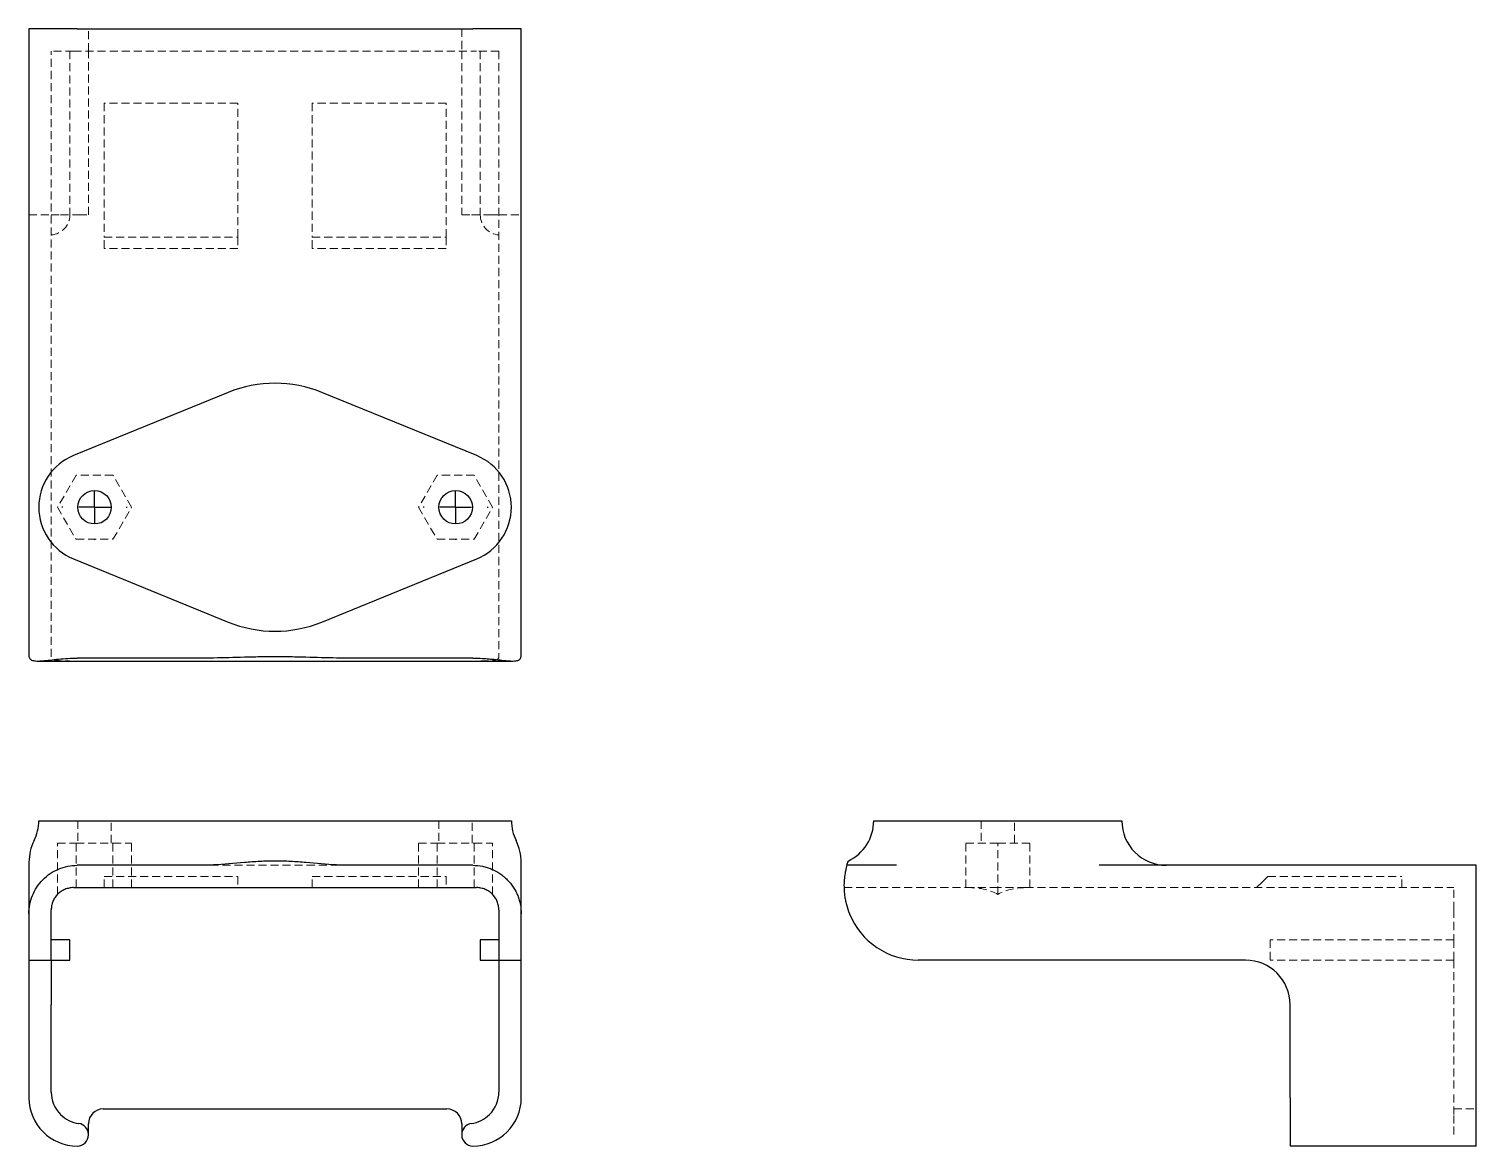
# Model space of a CAD drawing. Header units: millimetres. Extents: x 44 to 273, y 31 to 208.
import ezdxf

# ---------------------------------------------------------------- set-up
doc = ezdxf.new("R2010")
doc.units = ezdxf.units.MM
doc.linetypes.add('HIDDEN', pattern=[1.905, 1.27, -0.635])
doc.layers.add('10', color=7, linetype='Continuous')

# ---------------------------------------------------------------- blocks, each defined once
blk = doc.blocks.new('SW_CENTERMARKSYMBOL_0')
at = {"layer": '10', "color": 0}
for p, q in [((0, 5), (0, 5.15)), ((0, 0), (0, 2.5)), ((-5, 0), (-5.15, 0)), ((0, 0), (-2.5, 0)), ((0, 0), (0, -2.5)), ((0, 0), (2.5, 0)), ((5, 0), (5.15, 0)), ((0, -5), (0, -5.15))]:
    blk.add_line(p, q, dxfattribs=at)
blk = doc.blocks.new('SW_CENTERMARKSYMBOL_1')
at = {"layer": '10', "color": 0}
for p, q in [((0, 5), (0, 5.15)), ((0, 0), (0, 2.5)), ((-5, 0), (-5.15, 0)), ((0, 0), (-2.5, 0)), ((0, 0), (0, -2.5)), ((0, 0), (2.5, 0)), ((5, 0), (5.15, 0)), ((0, -5), (0, -5.15))]:
    blk.add_line(p, q, dxfattribs=at)

msp = doc.modelspace()

# ---------------------------------------------------------------- linework, layer by layer
at = {"color": 7, "linetype": 'Continuous', "lineweight": 25}
for p, q in [((51.7, 208), (44.05, 208)), ((44.05, 208), (44.05, 148.37)), ((51.7, 208), (114.29, 208)), ((121.93, 208), (114.29, 208)), ((121.93, 148.37), (121.93, 208)), ((75.58, 150.49), (51.09, 140.5)), ((114.89, 140.5), (90.41, 150.49)), ((44.05, 148.37), (44.05, 139.02)), ((121.93, 139.02), (121.93, 148.37)), ((44.05, 125.64), (44.05, 116.29)), ((51.09, 124.16), (75.58, 114.17)), ((90.41, 114.17), (114.89, 124.16)), ((121.93, 116.29), (121.93, 125.64)), ((44.05, 116.29), (44.05, 108.86)), ((121.93, 108.86), (121.93, 116.29)), ((45.47, 108), (120.5, 108)), ((70.9, 108.45), (51.7, 108.45)), ((114.29, 108.45), (95.09, 108.45)), ((45.6, 82.74), (51.09, 82.74)), ((51.09, 82.74), (75.58, 82.74)), ((75.58, 82.74), (90.41, 82.74)), ((90.41, 82.74), (114.89, 82.74)), ((114.89, 82.74), (120.38, 82.74)), ((177.71, 82.74), (179.17, 82.74)), ((179.17, 82.74), (189.16, 82.74)), ((189.16, 82.74), (205.5, 82.74)), ((205.5, 82.74), (215.49, 82.74)), ((215.49, 82.74), (216.95, 82.74)), ((70.9, 75.68), (51.7, 75.68)), ((114.29, 75.68), (95.09, 75.68)), ((181.29, 75.68), (173.45, 75.68)), ((273, 75.68), (213.37, 75.68)), ((273, 68.03), (273, 75.68)), ((51.11, 72.15), (114.88, 72.15)), ((44.05, 70.85), (44.05, 68.03)), ((121.93, 68.03), (121.93, 70.85)), ((44.05, 68.03), (44.05, 60.68)), ((47.58, 60.68), (47.58, 68.62)), ((118.4, 68.62), (118.4, 60.68)), ((121.93, 60.68), (121.93, 68.03)), ((273, 38.91), (273, 68.03)), ((50.52, 63.91), (47.58, 63.91)), ((50.52, 60.68), (50.52, 63.91)), ((115.46, 63.91), (115.46, 60.68)), ((118.4, 63.91), (115.46, 63.91)), ((44.05, 60.68), (47.58, 60.68)), ((44.05, 60.68), (44.05, 53.62)), ((47.58, 60.68), (47.58, 53.62)), ((47.58, 60.68), (50.52, 60.68)), ((115.46, 60.68), (118.4, 60.68)), ((118.4, 60.68), (121.93, 60.68)), ((118.4, 60.68), (118.4, 53.62)), ((121.93, 53.62), (121.93, 60.68)), ((236.53, 60.68), (184.76, 60.68)), ((44.05, 53.62), (44.05, 38.91)), ((47.58, 39.81), (47.58, 53.62)), ((118.4, 53.62), (118.4, 39.81)), ((121.93, 38.91), (121.93, 53.62)), ((243.59, 38.91), (243.59, 53.62)), ((55.82, 37.15), (110.17, 37.15)), ((243.59, 38.91), (243.59, 31.26)), ((273, 31.26), (273, 38.91)), ((49.05, 36.27), (49.06, 36.26)), ((53.46, 33.09), (53.46, 34.79)), ((112.52, 34.79), (112.52, 33.09)), ((116.93, 36.26), (116.94, 36.27)), ((53.46, 33.03), (53.46, 33.09)), ((112.52, 33.09), (112.52, 33.03)), ((273, 31.26), (243.59, 31.26))]:
    msp.add_line(p, q, dxfattribs=at)
at = {"color": 7, "linetype": 'HIDDEN', "lineweight": 18}
for p, q in [((53.46, 204.47), (53.46, 208)), ((112.52, 208), (112.52, 204.47)), ((47.58, 108.64), (47.58, 204.47)), ((51.11, 204.47), (47.58, 204.47)), ((50.52, 204.47), (50.52, 178.58)), ((51.11, 204.47), (114.88, 204.47)), ((53.46, 178.59), (53.46, 204.47)), ((112.52, 204.47), (112.52, 178.59)), ((118.4, 204.47), (114.88, 204.47)), ((115.46, 204.47), (115.46, 178.58)), ((118.4, 204.47), (118.4, 108.64)), ((55.93, 196.24), (55.93, 175.06)), ((77.11, 196.24), (55.93, 196.24)), ((77.11, 175.06), (77.11, 196.24)), ((88.88, 196.24), (88.88, 175.06)), ((110.05, 196.24), (88.88, 196.24)), ((110.05, 175.06), (110.05, 196.24)), ((44.05, 178.59), (47.58, 178.59)), ((47.58, 178.59), (49.05, 178.59)), ((49.05, 178.59), (49.06, 178.59)), ((49.06, 178.59), (51.93, 178.59)), ((51.93, 178.59), (53.46, 178.59)), ((112.52, 178.59), (114.05, 178.59)), ((114.05, 178.59), (116.93, 178.59)), ((116.93, 178.59), (116.94, 178.59)), ((116.94, 178.59), (118.4, 178.59)), ((118.4, 178.59), (121.93, 178.59)), ((55.93, 175.06), (77.11, 175.06)), ((55.93, 173.29), (55.93, 175.06)), ((77.11, 175.06), (77.11, 173.29)), ((88.88, 175.06), (110.05, 175.06)), ((88.88, 173.29), (88.88, 175.06)), ((110.05, 175.06), (110.05, 173.29)), ((77.11, 173.29), (55.93, 173.29)), ((110.05, 173.29), (88.88, 173.29)), ((51.5, 137.4), (48.58, 132.33)), ((57.35, 137.4), (51.5, 137.4)), ((60.28, 132.33), (57.35, 137.4)), ((108.63, 137.4), (105.7, 132.33)), ((114.48, 137.4), (108.63, 137.4)), ((117.41, 132.33), (114.48, 137.4)), ((48.58, 132.33), (51.5, 127.26)), ((57.35, 127.26), (60.28, 132.33)), ((105.7, 132.33), (108.63, 127.26)), ((114.48, 127.26), (117.41, 132.33)), ((51.5, 127.26), (57.35, 127.26)), ((108.63, 127.26), (114.48, 127.26)), ((51.11, 108), (114.88, 108)), ((51.78, 82.74), (51.78, 79.21)), ((57.08, 79.21), (57.08, 82.74)), ((108.91, 82.74), (108.91, 79.21)), ((114.2, 79.21), (114.2, 82.74)), ((194.68, 82.74), (194.68, 79.21)), ((199.98, 79.21), (199.98, 82.74)), ((48.58, 79.21), (51.5, 79.21)), ((48.58, 71.07), (48.58, 79.21)), ((51.5, 79.21), (57.35, 79.21)), ((51.5, 72.15), (51.5, 79.21)), ((57.35, 79.21), (60.28, 79.21)), ((57.35, 72.15), (57.35, 79.21)), ((60.28, 72.15), (60.28, 79.21)), ((105.7, 79.21), (108.63, 79.21)), ((105.7, 72.15), (105.7, 79.21)), ((108.63, 72.15), (108.63, 79.21)), ((108.63, 79.21), (114.48, 79.21)), ((114.48, 79.21), (117.41, 79.21)), ((114.48, 72.15), (114.48, 79.21)), ((117.41, 71.07), (117.41, 79.21)), ((192.26, 79.21), (197.33, 79.21)), ((192.26, 72.15), (192.26, 79.21)), ((197.33, 79.21), (202.4, 79.21)), ((197.33, 71.07), (197.33, 79.21)), ((202.4, 72.15), (202.4, 79.21)), ((72.91, 75.68), (70.9, 75.68)), ((93.07, 75.68), (72.91, 75.68)), ((95.09, 75.68), (93.07, 75.68)), ((55.93, 72.15), (55.93, 73.91)), ((55.93, 73.91), (77.11, 73.91)), ((77.11, 73.91), (77.11, 72.15)), ((88.88, 72.15), (88.88, 73.91)), ((88.88, 73.91), (110.05, 73.91)), ((110.05, 73.91), (110.05, 72.15)), ((240.06, 73.91), (238.29, 72.15)), ((238.29, 72.15), (240.06, 73.91)), ((240.06, 73.91), (261.24, 73.91)), ((261.24, 72.15), (261.24, 73.91)), ((173, 72.15), (192.94, 72.15)), ((197.33, 72.15), (192.94, 72.15)), ((201.72, 72.15), (197.33, 72.15)), ((201.72, 72.15), (269.47, 72.15)), ((269.47, 68.62), (269.47, 72.15)), ((173.86, 68.03), (173.64, 68.62)), ((269.47, 68.62), (269.47, 63.91)), ((269.47, 63.91), (240.42, 63.91)), ((240.42, 63.91), (240.42, 60.68)), ((269.47, 63.91), (269.47, 60.68)), ((269.47, 60.68), (240.42, 60.68)), ((269.47, 60.68), (269.47, 39.81)), ((269.47, 36.27), (269.47, 39.81)), ((269.47, 37.15), (273, 37.15)), ((269.47, 36.26), (269.47, 36.27)), ((269.47, 34.84), (269.47, 36.26)), ((269.47, 33.09), (269.47, 34.84))]:
    msp.add_line(p, q, dxfattribs=at)
at = {"color": 7, "linetype": 'Continuous', "lineweight": 25}
for centre in [(54.43, 132.33), (111.56, 132.33)]:
    msp.add_circle(centre, 2.65, dxfattribs=at)
at = {"color": 7, "linetype": 'HIDDEN', "lineweight": 18}
for centre, start, end in [((47.35, 178.58), 274.248, 0), ((118.64, 178.58), 180, 265.752)]:
    msp.add_arc(centre, 3.18, start, end, dxfattribs=at)
at = {"color": 7, "linetype": 'Continuous', "lineweight": 25}
for centre, radius, start, end in [((82.99, 132.33), 19.62, 67.7971, 112.2029), ((54.43, 132.33), 8.82, 112.2029, 247.7971), ((111.56, 132.33), 8.82, 292.2029, 67.7971), ((82.99, 132.33), 19.62, 247.7971, 292.2029), ((38.55, 82.74), 7.06, 333.4336, 0), ((127.44, 82.74), 7.06, 180, 206.5737), ((170.65, 82.74), 7.06, 295.1306, 0), ((224.01, 82.74), 7.06, 180, 270), ((184.76, 72.44), 11.76, 202.0243, 270), ((236.53, 53.62), 7.06, 0, 90), ((52.58, 39.81), 5, 180, 225), ((113.4, 39.81), 5, 315, 0), ((51.7, 38.91), 7.65, 180, 270), ((55.82, 34.79), 2.35, 90, 180), ((110.17, 34.79), 2.35, 0, 90), ((114.29, 38.91), 7.65, 270, 0), ((52.59, 39.79), 5, 225, 262.4007), ((51.7, 33.09), 1.76, 0, 82.4007), ((114.29, 33.09), 1.76, 97.5993, 180), ((113.39, 39.79), 5, 277.5993, 315), ((51.7, 33.03), 1.76, 270, 0), ((114.29, 33.03), 1.76, 180, 270)]:
    msp.add_arc(centre, radius, start, end, dxfattribs=at)
at = {"color": 7, "linetype": 'HIDDEN', "lineweight": 18}
for centre, start_param, end_param in [((192.94, 68.62), 0.769393, 1.570796), ((201.72, 68.62), 1.570796, 2.3722)]:
    msp.add_ellipse(centre, major_axis=(6.11, 0), ratio=0.57735, start_param=start_param, end_param=end_param, dxfattribs=at)
at = {"color": 7, "linetype": 'Continuous', "lineweight": 25}
for points, knots in [([(44.05, 139.02), (44.05, 138.42), (44.05, 137.85), (44.05, 136.75), (44.05, 136.22), (44.05, 135.45), (44.05, 135.2), (44.05, 134.69), (44.05, 134.44), (44.05, 133.91), (44.05, 133.64), (44.05, 133.18), (44.05, 133.03), (44.05, 132.69), (44.05, 132.33), (44.05, 131.97), (44.05, 131.63), (44.05, 131.47), (44.05, 131.02), (44.05, 130.75), (44.05, 130.22), (44.05, 129.96), (44.05, 129.46), (44.05, 129.21), (44.05, 128.44), (44.05, 127.91), (44.05, 126.81), (44.05, 126.24), (44.05, 125.64)], [0, 0, 0, 0, 0.125, 0.125, 0.25, 0.25, 0.3125, 0.3125, 0.375, 0.375, 0.4375, 0.4375, 0.46875, 0.46875, 0.5, 0.53125, 0.53125, 0.5625, 0.5625, 0.625, 0.625, 0.6875, 0.6875, 0.75, 0.75, 0.875, 0.875, 1, 1, 1, 1]), ([(121.93, 125.64), (121.93, 126.24), (121.93, 126.81), (121.93, 127.91), (121.93, 128.44), (121.93, 129.21), (121.93, 129.46), (121.93, 129.97), (121.93, 130.22), (121.93, 130.75), (121.93, 131.02), (121.93, 131.47), (121.93, 131.63), (121.93, 131.97), (121.93, 132.33), (121.93, 132.69), (121.93, 133.03), (121.93, 133.19), (121.93, 133.64), (121.93, 133.91), (121.93, 134.44), (121.93, 134.69), (121.93, 135.2), (121.93, 135.45), (121.93, 136.22), (121.93, 136.75), (121.93, 137.85), (121.93, 138.42), (121.93, 139.02)], [0, 0, 0, 0, 0.125, 0.125, 0.25, 0.25, 0.3125, 0.3125, 0.375, 0.375, 0.4375, 0.4375, 0.46875, 0.46875, 0.5, 0.53125, 0.53125, 0.5625, 0.5625, 0.625, 0.625, 0.6875, 0.6875, 0.75, 0.75, 0.875, 0.875, 1, 1, 1, 1]), ([(44.05, 108.86), (44.05, 108.67), (44.1, 108.51), (44.28, 108.26), (44.42, 108.16), (44.79, 108.04), (45.03, 108.01), (45.59, 107.99), (45.9, 108.01), (46.61, 108.07), (47.01, 108.11), (47.84, 108.21), (48.28, 108.26), (49.22, 108.35), (49.7, 108.38), (50.68, 108.44), (51.19, 108.45), (51.7, 108.45)], [0, 0, 0, 0, 0.125, 0.125, 0.25, 0.25, 0.375, 0.375, 0.5, 0.5, 0.625, 0.625, 0.75, 0.75, 0.875, 0.875, 1, 1, 1, 1]), ([(92.73, 108.47), (91.11, 108.49), (89.49, 108.54), (87.07, 108.61), (86.26, 108.63), (84.64, 108.66), (83.83, 108.67), (82.2, 108.67), (81.39, 108.66), (79.76, 108.63), (78.95, 108.61), (76.51, 108.54), (74.89, 108.49), (73.25, 108.47)], [0, 0, 0, 0, 0.25, 0.25, 0.375, 0.375, 0.5, 0.5, 0.625, 0.625, 0.75, 0.75, 1, 1, 1, 1]), ([(114.29, 108.45), (114.8, 108.45), (115.3, 108.44), (116.04, 108.4), (116.28, 108.38), (116.77, 108.34), (117.01, 108.32), (117.7, 108.26), (118.14, 108.21), (118.77, 108.14), (118.97, 108.11), (119.36, 108.07), (119.55, 108.05), (120.08, 108.01), (120.4, 107.99), (120.82, 108.01), (120.95, 108.02), (121.18, 108.05), (121.28, 108.07), (121.47, 108.13), (121.55, 108.17), (121.69, 108.26), (121.75, 108.32), (121.89, 108.51), (121.93, 108.67), (121.93, 108.86)], [0, 0, 0, 0, 0.125, 0.125, 0.1875, 0.1875, 0.25, 0.25, 0.375, 0.375, 0.4375, 0.4375, 0.5, 0.5, 0.625, 0.625, 0.6875, 0.6875, 0.75, 0.75, 0.8125, 0.8125, 0.875, 0.875, 1, 1, 1, 1]), ([(44.86, 79.58), (44.62, 79.03), (44.16, 77.94), (44.09, 76.75), (44.05, 76.16)], [0, 0, 0, 0, 0.500003, 1, 1, 1, 1]), ([(121.93, 76.16), (121.9, 76.75), (121.83, 77.94), (121.36, 79.03), (121.13, 79.58)], [0, 0, 0, 0, 0.499984, 1, 1, 1, 1]), ([(44.05, 76.11), (44.05, 76.12), (44.05, 76.15), (44.05, 75.78), (44.05, 75.19), (44.05, 74.43), (44.05, 73.68), (44.05, 72.8), (44.05, 71.82), (44.05, 71.17), (44.05, 70.85)], [0, 0, 0, 0, 0.037792, 0.119703, 0.243, 0.366292, 0.489244, 0.612507, 0.806279, 1, 1, 1, 1]), ([(44.05, 68.03), (44.05, 68.5), (44.1, 68.98), (44.28, 69.94), (44.42, 70.43), (44.79, 71.35), (45.03, 71.8), (45.59, 72.65), (45.9, 73.04), (46.61, 73.76), (47.01, 74.09), (47.84, 74.65), (48.28, 74.89), (49.22, 75.28), (49.7, 75.43), (50.68, 75.63), (51.19, 75.68), (51.7, 75.68)], [0, 0, 0, 0, 0.125, 0.125, 0.25, 0.25, 0.375, 0.375, 0.5, 0.5, 0.625, 0.625, 0.75, 0.75, 0.875, 0.875, 1, 1, 1, 1]), ([(92.73, 75.73), (91.11, 75.82), (89.49, 75.97), (87.07, 76.18), (86.26, 76.24), (84.64, 76.33), (83.83, 76.35), (82.2, 76.35), (81.39, 76.33), (79.76, 76.24), (78.95, 76.18), (76.51, 75.98), (74.89, 75.82), (73.25, 75.73)], [0, 0, 0, 0, 0.25, 0.25, 0.375, 0.375, 0.5, 0.5, 0.625, 0.625, 0.75, 0.75, 1, 1, 1, 1]), ([(114.29, 75.68), (114.8, 75.68), (115.3, 75.63), (116.04, 75.48), (116.28, 75.42), (116.77, 75.27), (117.01, 75.18), (117.7, 74.89), (118.14, 74.65), (118.77, 74.23), (118.97, 74.08), (119.36, 73.75), (119.55, 73.58), (120.08, 73.05), (120.4, 72.66), (120.82, 72.02), (120.95, 71.8), (121.18, 71.35), (121.28, 71.13), (121.47, 70.66), (121.55, 70.43), (121.69, 69.95), (121.75, 69.71), (121.89, 68.98), (121.93, 68.5), (121.93, 68.03)], [0, 0, 0, 0, 0.125, 0.125, 0.1875, 0.1875, 0.25, 0.25, 0.375, 0.375, 0.4375, 0.4375, 0.5, 0.5, 0.625, 0.625, 0.6875, 0.6875, 0.75, 0.75, 0.8125, 0.8125, 0.875, 0.875, 1, 1, 1, 1]), ([(121.93, 70.85), (121.93, 71.39), (121.93, 72.46), (121.93, 73.92), (121.93, 74.89), (121.93, 75.38), (121.93, 75.81), (121.93, 76.14), (121.93, 76.12), (121.93, 76.11)], [0, 0, 0, 0, 0.314082, 0.628174, 0.710505, 0.792872, 0.875109, 0.957128, 1, 1, 1, 1]), ([(173.45, 75.68), (173.45, 75.68), (173.44, 75.63), (173.4, 75.48), (173.38, 75.42), (173.34, 75.27), (173.32, 75.18), (173.26, 74.89), (173.21, 74.65), (173.14, 74.23), (173.11, 74.08), (173.07, 73.75), (173.05, 73.58), (173.01, 73.05), (172.99, 72.66), (173.01, 72.02), (173.02, 71.8), (173.05, 71.35), (173.07, 71.13), (173.13, 70.66), (173.17, 70.43), (173.26, 69.95), (173.32, 69.71), (173.51, 68.98), (173.67, 68.5), (173.86, 68.03)], [0, 0, 0, 0, 0.125, 0.125, 0.1875, 0.1875, 0.25, 0.25, 0.375, 0.375, 0.4375, 0.4375, 0.5, 0.5, 0.625, 0.625, 0.6875, 0.6875, 0.75, 0.75, 0.8125, 0.8125, 0.875, 0.875, 1, 1, 1, 1]), ([(173.47, 75.73), (173.49, 75.82), (173.54, 75.98), (173.65, 76.3), (173.66, 76.32), (173.66, 76.33)], [0, 0, 0, 0, 0.361649, 0.723348, 1, 1, 1, 1]), ([(51.11, 72.15), (50.87, 72.15), (50.64, 72.12), (50.19, 72.03), (49.96, 71.96), (49.53, 71.78), (49.32, 71.67), (48.94, 71.41), (48.76, 71.26), (48.43, 70.93), (48.29, 70.75), (48.03, 70.36), (47.92, 70.15), (47.75, 69.73), (47.69, 69.51), (47.6, 69.06), (47.58, 68.84), (47.58, 68.62)], [0, 0, 0, 0, 0.125, 0.125, 0.25, 0.25, 0.375, 0.375, 0.5, 0.5, 0.625, 0.625, 0.75, 0.75, 0.875, 0.875, 1, 1, 1, 1]), ([(118.4, 68.62), (118.4, 68.84), (118.38, 69.06), (118.3, 69.5), (118.23, 69.72), (118.06, 70.15), (117.96, 70.35), (117.7, 70.74), (117.56, 70.92), (117.23, 71.26), (117.05, 71.4), (116.66, 71.67), (116.46, 71.78), (116.03, 71.96), (115.8, 72.03), (115.34, 72.12), (115.11, 72.15), (114.88, 72.15)], [0, 0, 0, 0, 0.125, 0.125, 0.25, 0.25, 0.375, 0.375, 0.5, 0.5, 0.625, 0.625, 0.75, 0.75, 0.875, 0.875, 1, 1, 1, 1])]:
    msp.add_open_spline(points, degree=3, knots=knots, dxfattribs=at)
at = {"color": 7, "linetype": 'HIDDEN', "lineweight": 18}
for points in [[(51.11, 108), (50.87, 108), (50.64, 108), (50.19, 108.01), (49.96, 108.01), (49.53, 108.02), (49.32, 108.02), (48.94, 108.04), (48.76, 108.06), (48.43, 108.1), (48.29, 108.12), (48.03, 108.18), (47.92, 108.22), (47.75, 108.31), (47.69, 108.37), (47.6, 108.49), (47.58, 108.56), (47.58, 108.64)], [(118.4, 108.64), (118.4, 108.56), (118.38, 108.49), (118.3, 108.37), (118.23, 108.32), (118.06, 108.22), (117.96, 108.19), (117.7, 108.12), (117.56, 108.1), (117.23, 108.06), (117.05, 108.04), (116.66, 108.02), (116.46, 108.02), (116.03, 108.01), (115.8, 108.01), (115.34, 108), (115.11, 108), (114.88, 108)]]:
    msp.add_open_spline(points, degree=3, knots=[0, 0, 0, 0, 0.125, 0.125, 0.25, 0.25, 0.375, 0.375, 0.5, 0.5, 0.625, 0.625, 0.75, 0.75, 0.875, 0.875, 1, 1, 1, 1], dxfattribs=at)
at = {"color": 7, "linetype": 'Continuous', "lineweight": 25}
for points in [[(73.25, 108.47), (72.47, 108.46), (71.68, 108.45), (70.9, 108.45)], [(95.09, 108.45), (94.3, 108.45), (93.52, 108.46), (92.73, 108.47)], [(73.25, 75.73), (72.47, 75.7), (71.68, 75.68), (70.9, 75.68)], [(95.09, 75.68), (94.3, 75.68), (93.52, 75.7), (92.73, 75.73)]]:
    msp.add_open_spline(points, degree=3, dxfattribs=at)

# ---------------------------------------------------------------- block references
at = {"layer": '10'}
for name, p in [('SW_CENTERMARKSYMBOL_1', (54.43, 132.33)), ('SW_CENTERMARKSYMBOL_0', (111.56, 132.33))]:
    msp.add_blockref(name, p, dxfattribs=at)

doc.saveas('drawing.dxf')
